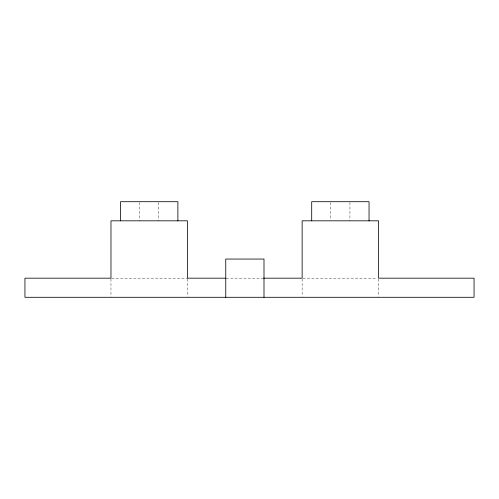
<?xml version="1.0" encoding="UTF-8"?>
<svg xmlns="http://www.w3.org/2000/svg" width="499" height="499" viewBox="0 0 499 499"><rect width="100%" height="100%" fill="white"/><g stroke="black" fill="none" stroke-linecap="round" stroke-linejoin="round"><path stroke-width="0.37" stroke-dasharray="2.5 1.87" d="M111.745 278.174L187.443 278.174M226.19 278.174L262.617 278.174M302.912 278.174L377.063 278.174M378.604 278.941L378.604 296.525M349.93 202.475L349.93 220.826M330.812 202.475L330.812 220.059M302.138 278.941L302.138 296.525M187.443 278.941L187.443 296.525M158.763 202.475L158.763 220.826M139.651 202.475L139.651 220.826M110.971 278.941L110.971 296.525"/><path stroke-width="0.75" d="M225.417 278.174L187.443 278.174L187.443 220.826L110.971 220.826L110.971 278.174L24.95 278.174L24.95 297.292L474.05 297.292L474.05 278.174L378.604 278.174L378.604 220.826L302.138 220.826L302.138 278.174L263.391 278.174M369.048 220.826L369.048 201.708L311.7 201.708L311.7 220.826M263.996 297.292L263.996 259.056L225.76 259.056L225.76 297.292M177.881 220.826L177.881 201.708L120.533 201.708L120.533 220.826"/></g></svg>
